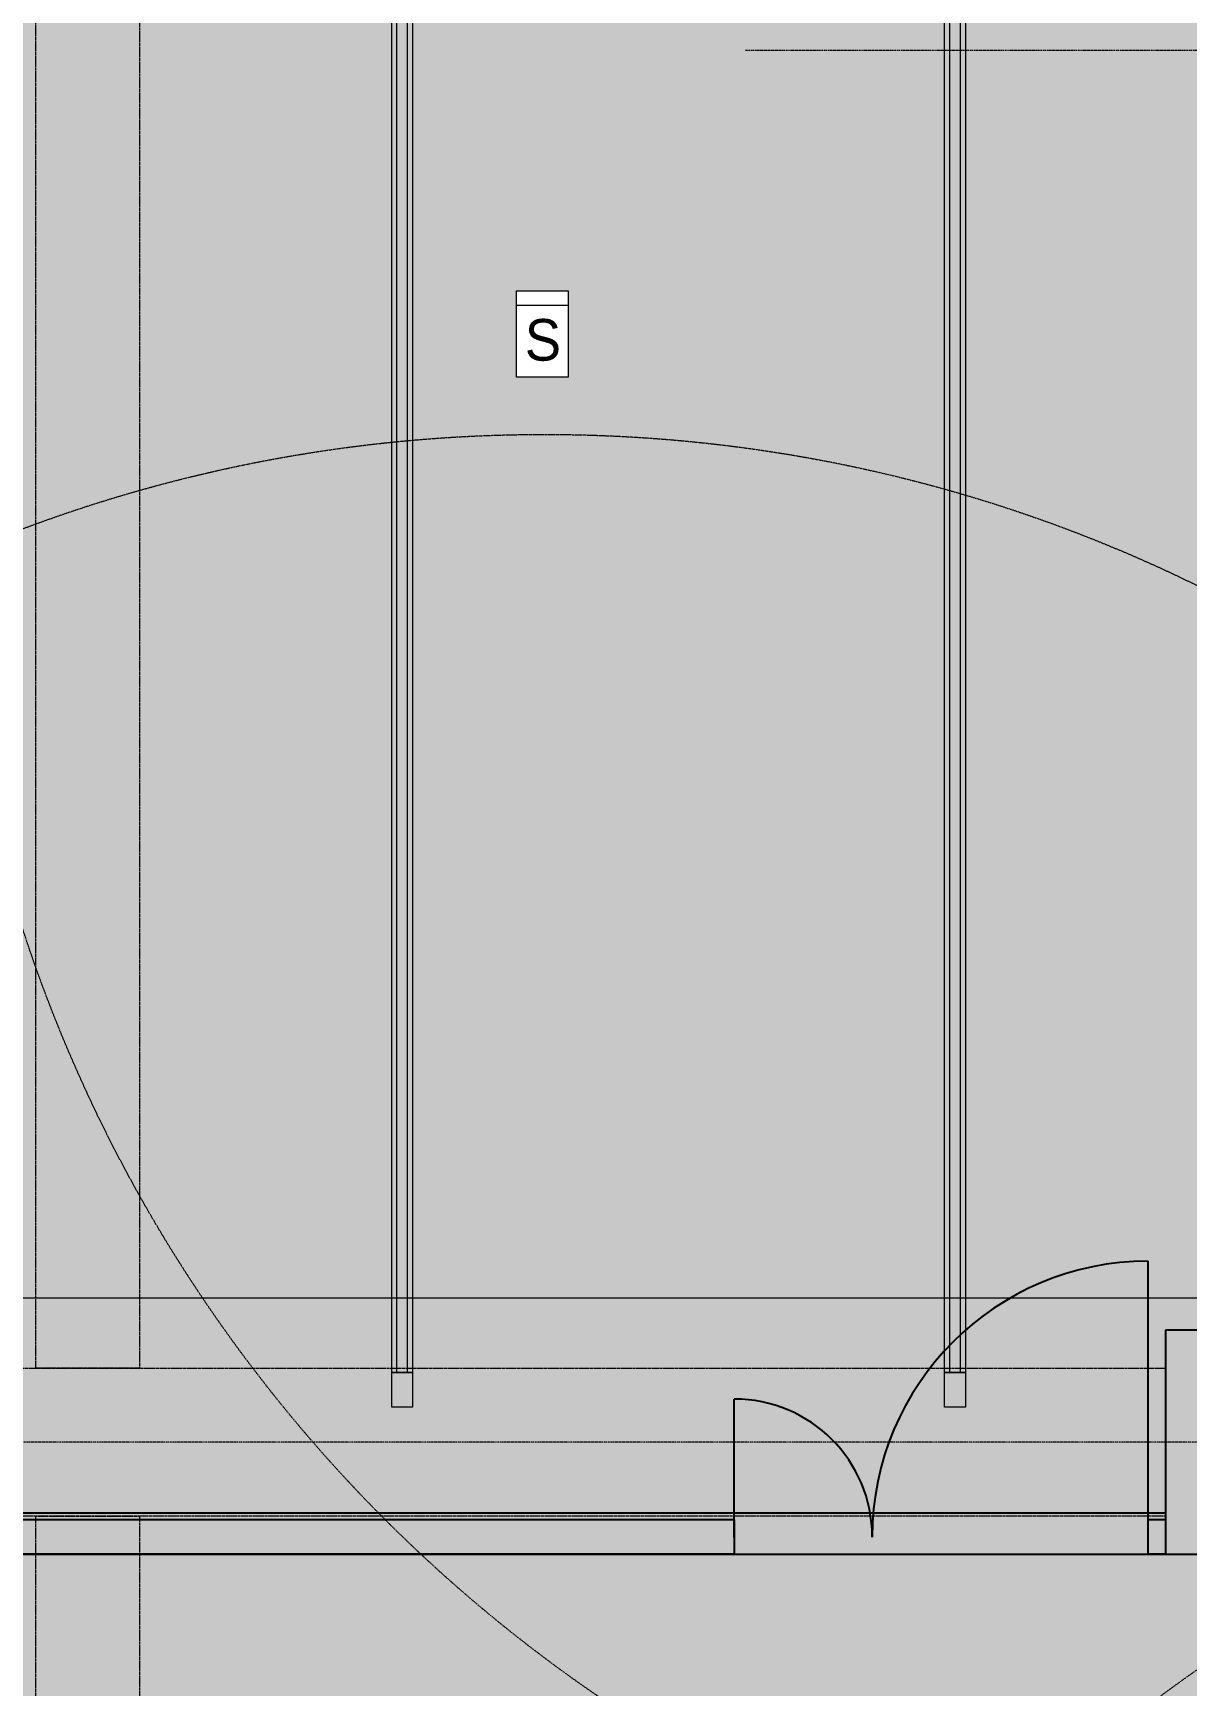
# Model space of a CAD drawing. Header units: millimetres. Extents: x -376000 to 292178, y -193032 to 188048.
# Drawn here: x -233066 to -229720, y 63142 to 67934 of the extents above; entities that cross this region are included whole.
import ezdxf

# ---------------------------------------------------------------- set-up
doc = ezdxf.new("R2010")
doc.units = ezdxf.units.MM
for name, pattern in [('VW-01 短破線', [2.1161248, 1.0580624, -1.0580624]), ('ラインタイプ-1', [2.1165312, 1.0580624, -1.0584688]), ('ラインタイプ-28', [1.0581610785590276, 0.70538330078125, -0.3527777777777777]), ('ラインタイプ-6', [5.2915312, 3.175, -1.0580624, 0.3527044000000002, -0.7057644000000001])]:
    doc.linetypes.add(name, pattern=pattern)
for name, color, linetype, lineweight, true_color in [('02_0.25', 1, 'Continuous', 25, 0xff0000), ('05_0.05点線', 9, 'ラインタイプ-28', 5, 0x808080), ('06一点鎖線', 7, 'ラインタイプ-6', 9, 0x9999ff), ('08_ハッチ・色', 7, 'Continuous', 5, 0x888888)]:
    doc.layers.add(name, color=color, linetype=linetype, lineweight=lineweight, true_color=true_color)
for name, color, linetype, lineweight in [('07_文字・記号', 7, 'Continuous', 9), ('_塗（エリア） (2D)', 7, 'Continuous', 5), ('_塗（壁） (2D)', 7, 'Continuous', 5), ('_天井プロット (2D)', 7, 'Continuous', 5), ('_平面図(既存部) (2D)', 7, 'Continuous', 5), ('_平面図（新設） (2D)', 7, 'Continuous', 5), ('_梁 (2D)', 7, 'Continuous', 5), ('_給排水ガス (2D)', 7, 'Continuous', 5), ('_解体部 (2D)', 7, 'Continuous', 5), ('天伏図', 7, 'Continuous', 5)]:
    doc.layers.add(name, color=color, linetype=linetype, lineweight=lineweight)
doc.styles.add('ＭＳ Ｐゴシック', font='MS PGothic.ttf')

# ---------------------------------------------------------------- blocks, each defined once
blk = doc.blocks.new('給排水ガス (2D)')
at = {"layer": '07_文字・記号', "color": 5, "lineweight": 18, "true_color": 0x0000ff}
blk.add_line((-227448, 64266.34799292928), (-236757.8775868882, 64266.34799292928), dxfattribs=at)
blk = doc.blocks.new('塗（エリア） (2D)')
at = {"layer": '08_ハッチ・色', "linetype": 'Continuous', "lineweight": 0, "true_color": 0x74ff63, "transparency": 33554559}
blk.add_hatch(color=91, dxfattribs=at).paths.add_polyline_path([(-227667.2557079456, 63598.55921143571), (-236107.7557079456, 63598.55921143582), (-236107.7557079456, 71048.55921143571), (-225357.7557079457, 71048.55921143571), (-225357.7557079456, 67768.13591048213), (-227667.2557079456, 67768.13591048213)])
at = {"layer": '08_ハッチ・色', "linetype": 'Continuous', "lineweight": 0, "true_color": 0xd9d2ae, "transparency": 33554559}
blk.add_hatch(color=9, dxfattribs=at).paths.add_polyline_path([(-250142.7557079456, 61858.5592114356), (-250142.7557079456, 64113.55921143571), (-247342.7557079456, 64113.55921143571), (-247342.7557079456, 63598.55921143571), (-227667.2557079456, 63598.55921143571), (-227667.2557079456, 65233.05420418431), (-225357.7557079456, 65233.05420418431), (-225357.7557079456, 63623.5592114356), (-222307.7557079456, 63623.5592114356), (-222307.7557079456, 61858.5592114356)])
blk = doc.blocks.new('塗（壁） (2D)')
at = {"layer": '06一点鎖線'}
blk.add_line((-231000, 67883.55921143548), (-227800, 67883.55921143548), dxfattribs=at)
at = {"layer": '08_ハッチ・色', "color": 253, "true_color": 0xaaaaaa}
blk.add_solid([(-229782.7557079456, 63523.55921143571), (-229132.7557079456, 63523.55921143571), (-229782.7557079456, 64173.55921143571), (-229132.7557079456, 64173.55921143571)], dxfattribs=at)
blk.add_solid([(-229782.7557079456, 63523.55921143571), (-229132.7557079456, 63523.55921143571), (-229782.7557079456, 64173.55921143571), (-229132.7557079456, 64173.55921143571)], dxfattribs=at)
at = {"layer": '08_ハッチ・色', "color": 141}
blk.add_solid([(-236032.7557079456, 63643.55921143571), (-236032.7557079456, 63523.55921143571), (-229782.7557079456, 63643.55921143571), (-229782.7557079456, 63523.55921143571)], dxfattribs=at)
blk = doc.blocks.new('平面図(既存部) (2D)')
at = {"layer": '02_0.25'}
for p, q in [((-229132.7557079456, 64173.55921143571), (-229782.7557079456, 64173.55921143571)), ((-229782.7557079456, 64173.55921143571), (-229782.7557079456, 63523.55921143571)), ((-229782.7557079456, 63523.55921143571), (-229132.7557079456, 63523.55921143571))]:
    blk.add_line(p, q, dxfattribs=at)
at = {"layer": '06一点鎖線'}
blk.add_line((-212828.6647767337, 63848.55921143571), (-252828.6647767337, 63848.55921143571), dxfattribs=at)
blk.add_line((-212828.6647767337, 63848.55921143571), (-252828.6647767337, 63848.55921143571), dxfattribs=at)
blk = doc.blocks.new('解体部 (2D)')
at = {"layer": '02_0.25'}
for p, q in [((-229832.7557079456, 63573.55921143571), (-229832.7557079456, 64373.55921143571)), ((-231032.7557079456, 63573.55921143571), (-231032.7557079456, 63973.55921143571)), ((-231032.7557079456, 63623.55921143571), (-236032.7557079456, 63623.55921143571)), ((-231032.7557079456, 63623.55921143571), (-231032.7557079456, 63523.55921143571)), ((-229782.7557079456, 63623.55921143571), (-229832.7557079456, 63623.55921143571)), ((-229832.7557079456, 63523.55921143571), (-229832.7557079456, 63623.55921143571)), ((-231032.7557079456, 63523.55921143571), (-236032.7557079456, 63523.55921143571)), ((-229782.7557079456, 63523.55921143571), (-229832.7557079456, 63523.55921143571))]:
    blk.add_line(p, q, dxfattribs=at)
for centre, radius, start, end in [((-229832.7557079456, 63573.55921143571), 800, 90, 180), ((-231032.7557079456, 63573.55921143571), 400, 0, 90)]:
    blk.add_arc(centre, radius, start, end, dxfattribs=at)
blk = doc.blocks.new('平面図（新設） (2D)')
at = {"layer": '02_0.25'}
for p, q in [((-236032.7557079456, 63643.55921143571), (-229782.7557079456, 63643.55921143571)), ((-236032.7557079456, 63523.55921143571), (-229782.7557079456, 63523.55921143571))]:
    blk.add_line(p, q, dxfattribs=at)
blk = doc.blocks.new('LR4m')
at = {"layer": '07_文字・記号', "color": 160, "linetype": 'Continuous', "lineweight": 5, "true_color": 0x003dff, "transparency": 33554687, "flags": 128}
for points in [[(47.5, 4945), (47.5, 5045), (107.5, 5045), (107.5, 4945)], [(47.50000000000001, -1690.000000000015), (47.5, 4945), (107.5, 4945), (107.5, -1690.000000000015)], [(62.50000000000001, -1690.000000000015), (62.5, 4945), (92.5, 4945), (92.5, -1690.000000000015)]]:
    blk.add_lwpolyline(points, close=True, dxfattribs=at)
blk = doc.blocks.new('グループ-1347')
at = {"color": 255, "linetype": 'Continuous', "lineweight": 5}
blk.add_wipeout([(-231664.231812383, 67185.875774531), (-231514.231812383, 67185.875774531), (-231514.231812383, 66935.875774531), (-231664.231812383, 66935.875774531)], dxfattribs=at).dxf.layer = '天伏図'
at = {"layer": '天伏図', "color": 82, "linetype": 'Continuous', "lineweight": 5, "true_color": 0x1ade00}
blk.add_line((-231664.231812383, 67144.75735347837), (-231514.231812383, 67144.75735347837), dxfattribs=at)
at = {"layer": '天伏図', "color": 82, "linetype": 'Continuous', "lineweight": 5, "true_color": 0x1ade00, "flags": 128}
blk.add_lwpolyline([(-231664.231812383, 67185.875774531), (-231514.231812383, 67185.875774531), (-231514.231812383, 66935.875774531), (-231664.231812383, 66935.875774531)], close=True, dxfattribs=at)
at = {"layer": '天伏図', "color": 82, "true_color": 0x1ade00, "insert": (-231640.1641040496, 67104.49658958949), "char_height": 120.6059027777778, "attachment_point": 1, "line_spacing_factor": 1.00614523909165, "style": 'ＭＳ Ｐゴシック'}
blk.add_mtext('S', dxfattribs=at)
blk = doc.blocks.new('天井プロット (2D)')
at = {"layer": '07_文字・記号', "color": 100, "linetype": 'VW-01 短破線', "true_color": 0x00ff3f}
for centre in [(-231583.4620594413, 62470), (-227233.0450130112, 59660)]:
    blk.add_circle(centre, 4299.999999999994, dxfattribs=at)
at = {"layer": '07_文字・記号', "color": 7, "rotation": 180}
for p in [(-231918.2557079456, 68995.3533145389), (-230315.2557079456, 68995.3533145389)]:
    blk.add_blockref('LR4m', p, dxfattribs=at)
at = {"layer": '07_文字・記号', "color": 82, "true_color": 0x1ade00, "transparency": 33554687}
blk.add_blockref('グループ-1347', (0, 0), dxfattribs=at)
at = {"layer": '07_文字・記号', "color": 100, "linetype": 'VW-01 短破線', "true_color": 0x00ff3f}
blk.add_circle((-229005, 66665), 4299.999999999994, dxfattribs=at)
blk = doc.blocks.new('梁 (2D)')
at = {"layer": '05_0.05点線', "color": 7, "linetype": 'ラインタイプ-1', "flags": 128}
for points in [[(-233057.7557079456, 70873.55921143571), (-232757.7557079456, 70873.55921143571), (-232757.7557079456, 64063.55921143571), (-233057.7557079456, 64063.55921143571)], [(-229782.7557079456, 64063.55921143571), (-229782.7557079456, 63633.55921143571), (-236032.7557079456, 63633.55921143571), (-236032.7557079456, 64063.55921143571)], [(-233057.7557079456, 63633.55921143571), (-232757.7557079456, 63633.55921143571), (-232757.7557079456, 56923.55921143571), (-233057.7557079456, 56923.55921143571)]]:
    blk.add_lwpolyline(points, close=True, dxfattribs=at)

msp = doc.modelspace()

# ---------------------------------------------------------------- block references
at = {"layer": '_塗（エリア） (2D)'}
msp.add_blockref('塗（エリア） (2D)', (0, 0), dxfattribs=at)
at = {"layer": '_塗（壁） (2D)'}
msp.add_blockref('塗（壁） (2D)', (0, 0), dxfattribs=at)
at = {"layer": '_給排水ガス (2D)'}
msp.add_blockref('給排水ガス (2D)', (0, 0), dxfattribs=at)

# ---------------------------------------------------------------- next in the draw order: block references
at = {"layer": '_平面図(既存部) (2D)'}
msp.add_blockref('平面図(既存部) (2D)', (0, 0), dxfattribs=at)

# ---------------------------------------------------------------- next in the draw order: block references
at = {"layer": '_解体部 (2D)'}
msp.add_blockref('解体部 (2D)', (0, 0), dxfattribs=at)

# ---------------------------------------------------------------- next in the draw order: block references
at = {"layer": '_平面図（新設） (2D)'}
msp.add_blockref('平面図（新設） (2D)', (0, 0), dxfattribs=at)

# ---------------------------------------------------------------- next in the draw order: block references
at = {"layer": '_天井プロット (2D)'}
msp.add_blockref('天井プロット (2D)', (0, 0), dxfattribs=at)

# ---------------------------------------------------------------- next in the draw order: block references
at = {"layer": '_梁 (2D)'}
msp.add_blockref('梁 (2D)', (0, 0), dxfattribs=at)

doc.saveas('drawing.dxf')
